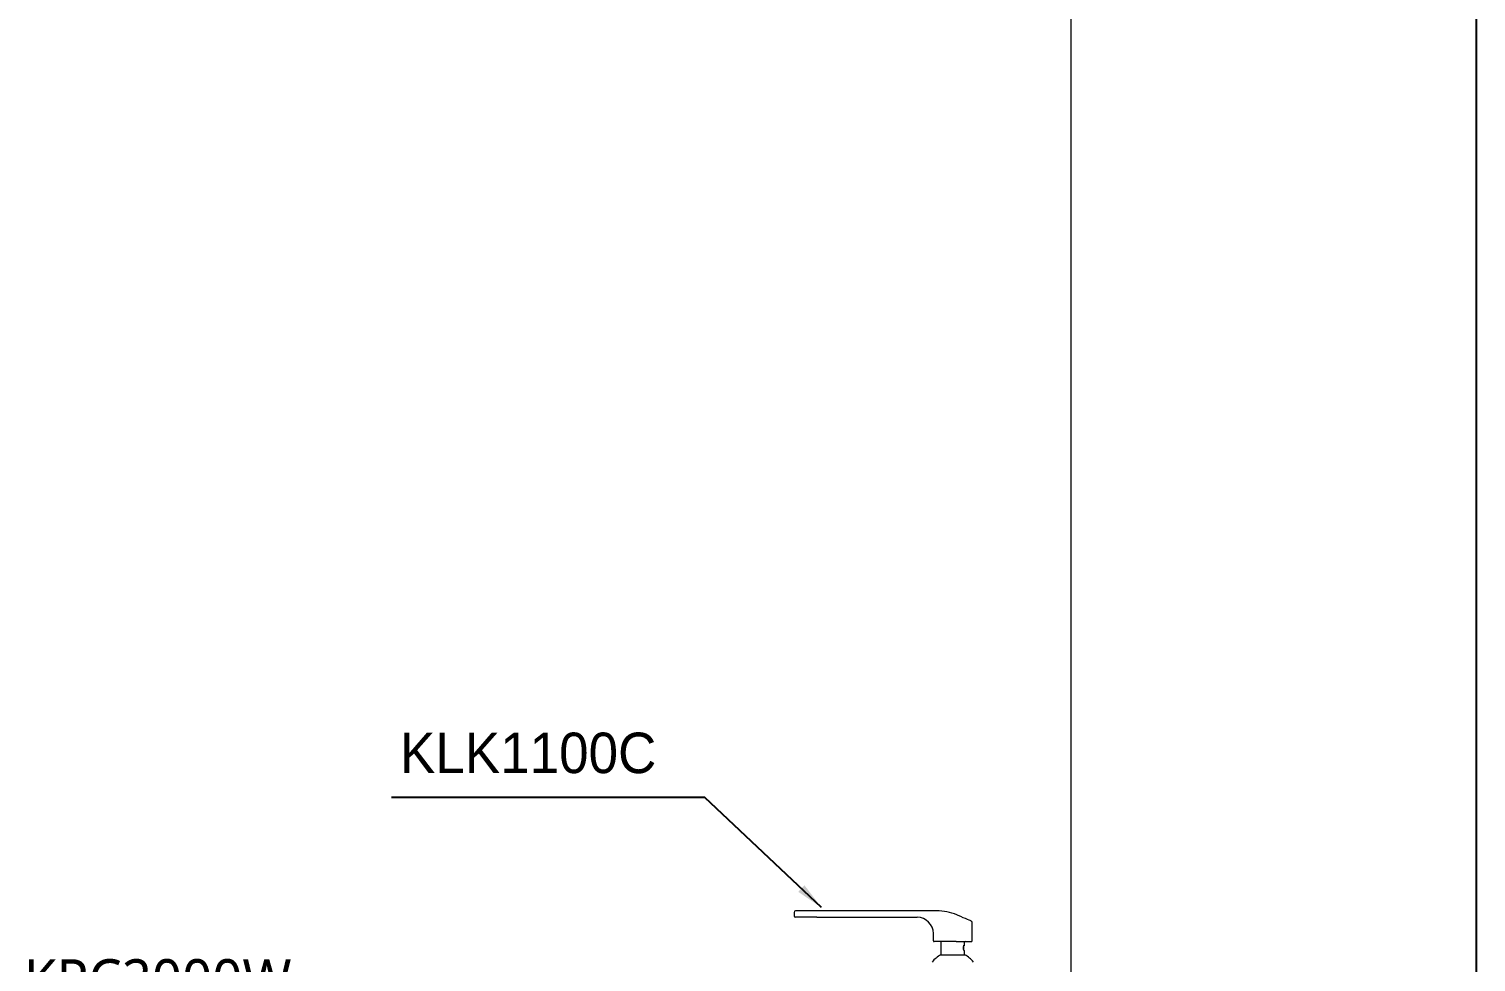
# Model space of a CAD drawing. Header units: millimetres. Extents: x 0 to 4679, y -4094 to -981.
# Drawn here: x 1267 to 2160, y -2978 to -2402 of the extents above; entities that cross this region are included whole.
import ezdxf

# ---------------------------------------------------------------- set-up
doc = ezdxf.new("R2010")
doc.units = ezdxf.units.MM
for name, color, linetype in [('TEXT', 7, 'Continuous'), ('내부선 및 부속', 4, 'Continuous'), ('도각라인', 7, 'Continuous'), ('외형선', 3, 'Continuous'), ('치수선', 7, 'Continuous')]:
    doc.layers.add(name, color=color, linetype=linetype)
doc.styles.add('____', font='')
doc.styles.add('맑은고딕_치수', font='malgun.ttf', dxfattribs={"height": 25})
doc.styles.add('타이틀', font='H2GTRM.TTF', dxfattribs={"height": 25})
doc.styles.get('____').set_extended_font_data('굴림')
doc.dimstyles.new('MSADIM', dxfattribs={"dimtxt": 33, "dimasz": 17, "dimexe": 10, "dimexo": 7.5, "dimgap": 10, "dimtad": 0, "dimtih": 1, "dimtoh": 1, "dimdec": 0, "dimzin": 1, "dimdsep": 46, "dimtxsty": '____', "dimcen": 11.25, "dimadec": 0, "dimazin": 0, "dimtfac": 1, "dimtdec": 0, "dimtix": 1, "dimtmove": 0, "dimatfit": 3, "dimfxl": 1, "dimtolj": 1, "dimtzin": 1, "dimarcsym": 0})

msp = doc.modelspace()

# ---------------------------------------------------------------- linework, layer by layer
at = {"layer": '내부선 및 부속', "linetype": 'Continuous', "lineweight": 18}
for p, q in [((1738.99, -2947.33), (1738.99, -2949.33)), ((1752.99, -2946.33), (1739.99, -2946.33)), ((1826.98, -2946.33), (1752.99, -2946.33)), ((1752.99, -2950.33), (1739.99, -2950.33)), ((1752.99, -2950.33), (1814.99, -2950.33)), ((1840.39, -2949.25), (1839.49, -2948.87)), ((1848.99, -2964.83), (1848.99, -2953.57)), ((1824.99, -2964.83), (1824.99, -2960.33)), ((1838.99, -2965.33), (1825.49, -2965.33)), ((1838.99, -2965.33), (1839.99, -2965.33)), ((1839.99, -2965.33), (1848.49, -2965.33)), ((1829.89, -2973.54), (1829.89, -2965.83)), ((1843.81, -2967.87), (1843.93, -2967.87)), ((1844.09, -2965.83), (1844.09, -2967.26)), ((1844.09, -2971.41), (1844.09, -2973.63))]:
    msp.add_line(p, q, dxfattribs=at)
for centre, radius, start, end in [((1739.99, -2947.33), 1, 90, 180), ((1826.98, -2978.33), 32, 67, 90), ((1739.99, -2949.33), 1, 180, 270), ((1814.99, -2960.33), 10, 0, 90), ((1847.99, -2953.57), 1, 0, 67), ((1825.49, -2964.83), 0.5, 180, 270), ((1829.39, -2965.83), 0.5, 0, 90), ((1844.59, -2965.83), 0.5, 90, 180), ((1848.49, -2964.83), 0.5, 270, 0), ((1837, -2988.01), 16.25, 116.99968, 141.80404), ((1837, -2988.01), 16.25, 38.19564, 62.94628)]:
    msp.add_arc(centre, radius, start, end, dxfattribs=at)
at = {"layer": '내부선 및 부속', "linetype": 'Continuous', "lineweight": 18, "extrusion": (0, 0, -1)}
msp.add_ellipse((1836.99, -2969.33), major_axis=(7.1, 0), ratio=0.966246, start_param=6.02718, end_param=6.068845, dxfattribs=at)
at = {"layer": '내부선 및 부속', "linetype": 'Continuous', "lineweight": 18}
for points, knots in [([(1848.39, -2952.65), (1848.39, -2952.65), (1847.53, -2952.28), (1844.56, -2951.02), (1842.49, -2950.15), (1840.39, -2949.25)], [0, 0, 0, 0, 0.5, 0.5, 1, 1, 1, 1]), ([(1829.6, -2973.54), (1829.6, -2973.54), (1829.61, -2973.54), (1829.64, -2973.54), (1829.65, -2973.54), (1829.66, -2973.54), (1829.69, -2973.54), (1829.72, -2973.54), (1829.79, -2973.54), (1829.91, -2973.54), (1830.07, -2973.54), (1830.21, -2973.54), (1830.26, -2973.54), (1830.33, -2973.54), (1830.36, -2973.54), (1830.42, -2973.54), (1830.44, -2973.54), (1830.59, -2973.54), (1830.84, -2973.54), (1831.12, -2973.54), (1831.43, -2973.54), (1831.59, -2973.54), (1831.76, -2973.54)], [0, 0, 0, 0, 0.124484, 0.124484, 0.155752, 0.155752, 0.187021, 0.249558, 0.249558, 0.374631, 0.499705, 0.499705, 0.562242, 0.562242, 0.59351, 0.59351, 0.624779, 0.624779, 0.749853, 0.874926, 0.874926, 1, 1, 1, 1]), ([(1831.76, -2973.54), (1831.94, -2973.54), (1832.12, -2973.54), (1832.49, -2973.54), (1832.88, -2973.54), (1833.29, -2973.54), (1833.56, -2973.54), (1833.61, -2973.54), (1833.72, -2973.54), (1833.78, -2973.54), (1833.94, -2973.54), (1834.05, -2973.54), (1834.39, -2973.54), (1834.84, -2973.54), (1835.31, -2973.54), (1835.67, -2973.54), (1835.79, -2973.54), (1835.97, -2973.54), (1836.03, -2973.54), (1836.15, -2973.54), (1836.21, -2973.54), (1836.51, -2973.54), (1836.75, -2973.54), (1837.24, -2973.54), (1837.48, -2973.54), (1837.96, -2973.54), (1838.2, -2973.54), (1838.49, -2973.54), (1838.55, -2973.54), (1838.67, -2973.54), (1838.73, -2973.54), (1838.91, -2973.54), (1839.03, -2973.54), (1839.37, -2973.54), (1839.83, -2973.54), (1840.26, -2973.54), (1840.58, -2973.54), (1840.69, -2973.54), (1840.85, -2973.54), (1840.9, -2973.54), (1841, -2973.54), (1841.05, -2973.54), (1841.3, -2973.54), (1841.5, -2973.54), (1841.87, -2973.54), (1842.05, -2973.54), (1842.39, -2973.54), (1842.55, -2973.54), (1842.75, -2973.54), (1842.79, -2973.54), (1842.86, -2973.54), (1842.97, -2973.54), (1843.08, -2973.54), (1843.28, -2973.54), (1843.53, -2973.54), (1843.73, -2973.54), (1843.87, -2973.54), (1843.92, -2973.54), (1843.98, -2973.54), (1844, -2973.54), (1844.03, -2973.54), (1844.05, -2973.54), (1844.14, -2973.54), (1844.2, -2973.54), (1844.29, -2973.54), (1844.33, -2973.54), (1844.38, -2973.54), (1844.39, -2973.54), (1844.39, -2973.54), (1844.39, -2973.54), (1844.39, -2973.54)], [0, 0, 0, 0, 0.041661, 0.041661, 0.083323, 0.124984, 0.124984, 0.135399, 0.135399, 0.145815, 0.145815, 0.166645, 0.166645, 0.208307, 0.249968, 0.249968, 0.270799, 0.270799, 0.281214, 0.281214, 0.291629, 0.291629, 0.333291, 0.333291, 0.374952, 0.374952, 0.416613, 0.416613, 0.427028, 0.427028, 0.437444, 0.437444, 0.458274, 0.458274, 0.499936, 0.541597, 0.541597, 0.562428, 0.562428, 0.572843, 0.572843, 0.583258, 0.583258, 0.62492, 0.62492, 0.666581, 0.666581, 0.708242, 0.708242, 0.718658, 0.718658, 0.729073, 0.749904, 0.749904, 0.791565, 0.833226, 0.833226, 0.854057, 0.854057, 0.864472, 0.864472, 0.874888, 0.874888, 0.916549, 0.916549, 0.95821, 0.95821, 0.999872, 0.999872, 1, 1, 1, 1]), ([(1843.74, -2970.47), (1843.72, -2970.36), (1843.7, -2970.24), (1843.68, -2970.06), (1843.67, -2969.99), (1843.66, -2969.9), (1843.66, -2969.87), (1843.66, -2969.8), (1843.65, -2969.77), (1843.64, -2969.61), (1843.64, -2969.48), (1843.64, -2969.29), (1843.64, -2969.22), (1843.64, -2969.12), (1843.64, -2969.09), (1843.65, -2969.03), (1843.65, -2968.99), (1843.66, -2968.83), (1843.67, -2968.7), (1843.69, -2968.52), (1843.7, -2968.46), (1843.71, -2968.37), (1843.71, -2968.34), (1843.72, -2968.28), (1843.73, -2968.25), (1843.75, -2968.1), (1843.77, -2967.99), (1843.82, -2967.78), (1843.84, -2967.68), (1843.86, -2967.59)], [0, 0, 0, 0, 0.125, 0.125, 0.1875, 0.1875, 0.21875, 0.21875, 0.25, 0.25, 0.375, 0.375, 0.4375, 0.4375, 0.46875, 0.46875, 0.5, 0.5, 0.625, 0.625, 0.6875, 0.6875, 0.71875, 0.71875, 0.75, 0.75, 0.875, 0.875, 1, 1, 1, 1]), ([(1843.93, -2970.79), (1843.92, -2970.77), (1843.9, -2970.75), (1843.87, -2970.7), (1843.86, -2970.67), (1843.83, -2970.62), (1843.81, -2970.59), (1843.77, -2970.53), (1843.76, -2970.5), (1843.74, -2970.47)], [0, 0, 0, 0, 0.25, 0.25, 0.5, 0.5, 0.75, 0.75, 1, 1, 1, 1]), ([(1843.93, -2970.78), (1843.93, -2970.77), (1843.93, -2970.76), (1843.91, -2970.67), (1843.89, -2970.59), (1843.87, -2970.48), (1843.87, -2970.46), (1843.86, -2970.42), (1843.86, -2970.39), (1843.85, -2970.33), (1843.84, -2970.28), (1843.82, -2970.14), (1843.81, -2970.04), (1843.8, -2969.89), (1843.8, -2969.84), (1843.79, -2969.77), (1843.79, -2969.74), (1843.79, -2969.69), (1843.78, -2969.66), (1843.78, -2969.54), (1843.78, -2969.43), (1843.78, -2969.28), (1843.78, -2969.22), (1843.78, -2969.15), (1843.78, -2969.12), (1843.78, -2969.07), (1843.78, -2969.04), (1843.79, -2968.91), (1843.8, -2968.81), (1843.81, -2968.61), (1843.82, -2968.52), (1843.84, -2968.4), (1843.84, -2968.37), (1843.85, -2968.33), (1843.86, -2968.26), (1843.87, -2968.19), (1843.89, -2968.07), (1843.91, -2967.99), (1843.93, -2967.89), (1843.93, -2967.87), (1843.94, -2967.85), (1843.94, -2967.85), (1843.94, -2967.84)], [0, 0, 0, 0, 0.013231, 0.013231, 0.109108, 0.109108, 0.133078, 0.133078, 0.157047, 0.157047, 0.204986, 0.204986, 0.300863, 0.300863, 0.348801, 0.348801, 0.372771, 0.372771, 0.39674, 0.39674, 0.492617, 0.492617, 0.540556, 0.540556, 0.564525, 0.564525, 0.588495, 0.588495, 0.684372, 0.684372, 0.780249, 0.780249, 0.804218, 0.804218, 0.828188, 0.876126, 0.876126, 0.972004, 0.972004, 0.995973, 0.995973, 1, 1, 1, 1]), ([(1844.09, -2967.23), (1844.09, -2967.23), (1844.09, -2967.23), (1844.09, -2967.24), (1844.09, -2967.24), (1844.09, -2967.25), (1844.09, -2967.26), (1844.08, -2967.26), (1844.08, -2967.27), (1844.07, -2967.3), (1844.07, -2967.33), (1844.05, -2967.4), (1844.03, -2967.44), (1844.02, -2967.51), (1844.01, -2967.52), (1844.01, -2967.55), (1844, -2967.59), (1843.99, -2967.63), (1843.96, -2967.73), (1843.95, -2967.8), (1843.93, -2967.87)], [0, 0, 0, 0, 0.076113, 0.076113, 0.168502, 0.168502, 0.214696, 0.214696, 0.260891, 0.260891, 0.445668, 0.445668, 0.630445, 0.630445, 0.67664, 0.67664, 0.722834, 0.815223, 0.815223, 1, 1, 1, 1]), ([(1843.93, -2970.79), (1843.95, -2970.86), (1843.96, -2970.93), (1843.98, -2971.01), (1843.99, -2971.03), (1843.99, -2971.06), (1844, -2971.1), (1844.01, -2971.14), (1844.03, -2971.22), (1844.05, -2971.26), (1844.06, -2971.3), (1844.06, -2971.31), (1844.07, -2971.33), (1844.07, -2971.34), (1844.07, -2971.36), (1844.08, -2971.37), (1844.09, -2971.4), (1844.09, -2971.42), (1844.09, -2971.43), (1844.09, -2971.43), (1844.09, -2971.43)], [0, 0, 0, 0, 0.185075, 0.185075, 0.231344, 0.231344, 0.277613, 0.37015, 0.37015, 0.555226, 0.555226, 0.601494, 0.601494, 0.647763, 0.647763, 0.740301, 0.740301, 0.925376, 0.925376, 1, 1, 1, 1])]:
    msp.add_open_spline(points, degree=3, knots=knots, dxfattribs=at)
at = {"layer": '도각라인', "color": 7}
msp.add_line((2160, -980.91), (2160, -4016.91), dxfattribs=at)
at = {"layer": '외형선', "linetype": 'Continuous', "lineweight": 18}
msp.add_line((1910, -3932.96), (1910, -2318.12), dxfattribs=at)

# ---------------------------------------------------------------- texts
at = {"layer": 'TEXT', "insert": (1495.8, -2836.31), "char_height": 25, "width": 380.4469, "attachment_point": 1, "line_spacing_factor": 0.963855, "style": '타이틀'}
msp.add_mtext('\\A1;KLK1100C', dxfattribs=at)
at = {"layer": '치수선', "insert": (1263.56, -2976.18), "char_height": 25, "width": 380.4469, "attachment_point": 1, "line_spacing_factor": 0.963855, "style": '맑은고딕_치수'}
msp.add_mtext('\\A1;KPC2000W', dxfattribs=at)

# ---------------------------------------------------------------- leaders
at = {"layer": '치수선', "linetype": 'Continuous'}
msp.add_leader([(1755.88, -2944.23), (1683.9, -2876.4), (1490.47, -2876.4)], dimstyle='MSADIM', override={"dimtxt": 25}, dxfattribs=at)

doc.saveas('drawing.dxf')
